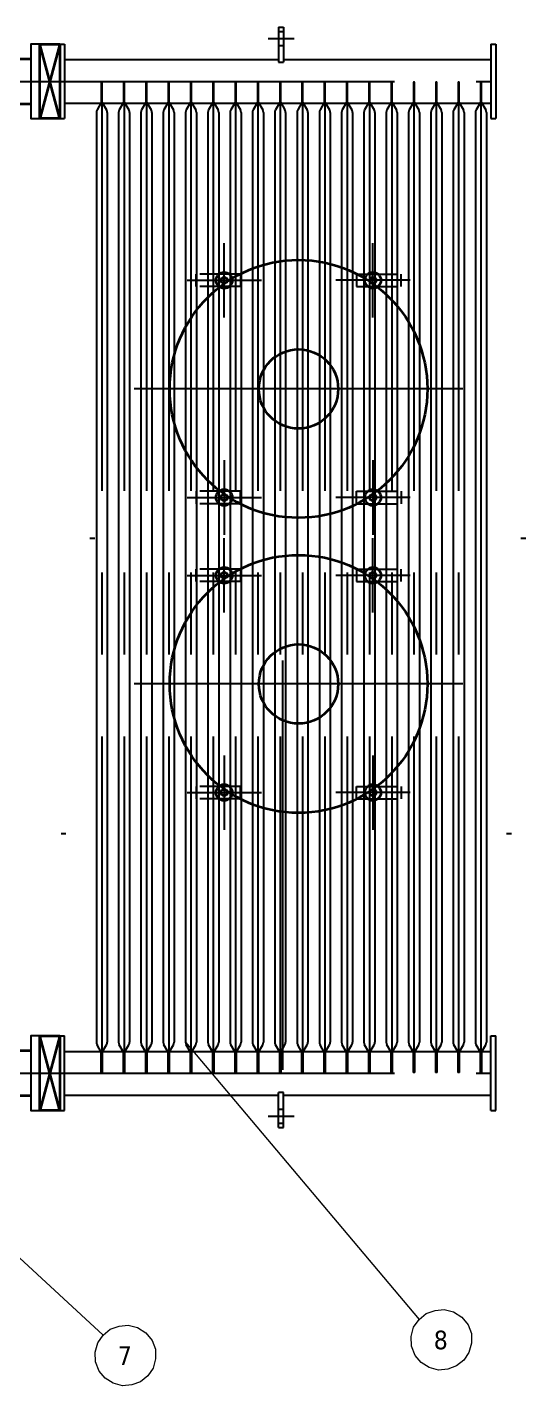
# Model space of a CAD drawing. Header units: millimetres. Extents: x 170753 to 421125, y -418833 to -179812.
# Drawn here: x 177810 to 178817, y -184280 to -181540 of the extents above; entities that cross this region are included whole.
import ezdxf

# ---------------------------------------------------------------- set-up
doc = ezdxf.new("R2010")
doc.units = ezdxf.units.MM
doc.header["$LTSCALE"] = 13
for name, pattern in [('CENTER', [50.8, 31.75, -6.35, 6.35, -6.35]), ('CENTERX2', [101.6, 63.5, -12.7, 12.7, -12.7]), ('DASHED', [0.75, 0.5, -0.25]), ('HIDDEN', [9.525, 6.35, -3.175])]:
    doc.linetypes.add(name, pattern=pattern)
doc.layers.get('0').update_dxf_attribs({"color": 1, "linetype": 'CENTER'})
for name, color, linetype, lineweight in [('05', 4, 'Continuous', 35), ('1-0.25', 4, 'Continuous', 35), ('铁心', 3, 'Continuous', 0)]:
    doc.layers.add(name, color=color, linetype=linetype, lineweight=lineweight)
doc.layers.add('1', color=4, linetype='Continuous')
doc.layers.add('4', color=2, linetype='HIDDEN')
doc.styles.add('Tahoma_txtstyle_37.59_0_0', font='tahoma.ttf')

# ---------------------------------------------------------------- blocks, each defined once
blk = doc.blocks.new('A$C392507CE')
at = {"layer": '05', "linetype": 'ByBlock'}
for p, q in [((0.5, 94.6), (-149.5, 54.6)), ((-149.5, 94.6), (0.5, 54.6))]:
    blk.add_line(p, q, dxfattribs=at)
blk.add_lwpolyline([(0.5, 94.6), (-149.5, 94.6), (-149.5, 54.6), (0.5, 54.6)], close=True, dxfattribs=at)
blk = doc.blocks.new('SDAGASDFE')
for p, q in [((19585.6, 2249.5), (19585.6, 2224.5)), ((19585.6, 2249.5), (19675.6, 2249.5)), ((19585.6, 2249.5), (19585.6, 2224.5)), ((19675.6, 2224.5), (19675.6, 2249.5)), ((19585.6, 2224.5), (19675.6, 2224.5))]:
    blk.add_line(p, q)

msp = doc.modelspace()

# ---------------------------------------------------------------- linework, layer by layer
at = {"layer": '05', "ltscale": 200}
for p, q in [((177818.08, -181604.54), (177726.08, -181604.54)), ((177726.08, -181694.54), (177818.08, -181694.54)), ((177818.08, -183604.54), (177726.08, -183604.54)), ((177726.08, -183694.54), (177818.08, -183694.54))]:
    msp.add_line(p, q, dxfattribs=at)
at = {"layer": '1', "ltscale": 5}
for p, q in [((178317.88, -181540.04), (178317.88, -181610.79)), ((178317.88, -181540.04), (178327.88, -181540.04)), ((178327.88, -181540.04), (178327.88, -181610.79)), ((177876.08, -181574.54), (177876.08, -181724.54)), ((177876.08, -181574.54), (177886.08, -181574.54)), ((177886.08, -181574.54), (177886.08, -181724.54)), ((178746.08, -181574.54), (178746.08, -181724.54)), ((178746.08, -181574.54), (178756.08, -181574.54)), ((178756.08, -181574.54), (178756.08, -181724.54)), ((177886.08, -181605.54), (178317.88, -181605.54)), ((178327.88, -181605.54), (178746.08, -181605.54)), ((178317.88, -181610.79), (178327.88, -181610.79)), ((177962.08, -181650.97), (177960.08, -181650.97)), ((177960.08, -181650.97), (177960.08, -181691.88)), ((177962.08, -181691.88), (177962.08, -181650.97)), ((178007.08, -181650.97), (178005.08, -181650.97)), ((178005.08, -181650.97), (178005.08, -181691.88)), ((178007.08, -181691.88), (178007.08, -181650.97)), ((178052.08, -181650.97), (178050.08, -181650.97)), ((178050.08, -181650.97), (178050.08, -181691.88)), ((178052.08, -181691.88), (178052.08, -181650.97)), ((178097.08, -181650.97), (178095.08, -181650.97)), ((178095.08, -181650.97), (178095.08, -181691.88)), ((178097.08, -181691.88), (178097.08, -181650.97)), ((178142.08, -181650.97), (178140.08, -181650.97)), ((178140.08, -181650.97), (178140.08, -181691.88)), ((178142.08, -181691.88), (178142.08, -181650.97)), ((178187.08, -181650.97), (178185.08, -181650.97)), ((178185.08, -181650.97), (178185.08, -181691.88)), ((178187.08, -181691.88), (178187.08, -181650.97)), ((178232.08, -181650.97), (178230.08, -181650.97)), ((178230.08, -181650.97), (178230.08, -181691.88)), ((178232.08, -181691.88), (178232.08, -181650.97)), ((178277.08, -181650.97), (178275.08, -181650.97)), ((178275.08, -181650.97), (178275.08, -181691.88)), ((178277.08, -181691.88), (178277.08, -181650.97)), ((178322.08, -181650.97), (178320.08, -181650.97)), ((178320.08, -181650.97), (178320.08, -181691.88)), ((178322.08, -181691.88), (178322.08, -181650.97)), ((178367.08, -181650.97), (178365.08, -181650.97)), ((178365.08, -181650.97), (178365.08, -181691.88)), ((178367.08, -181691.88), (178367.08, -181650.97)), ((178412.08, -181650.97), (178410.08, -181650.97)), ((178410.08, -181650.97), (178410.08, -181691.88)), ((178412.08, -181691.88), (178412.08, -181650.97)), ((178457.08, -181650.97), (178455.08, -181650.97)), ((178455.08, -181650.97), (178455.08, -181691.88)), ((178457.08, -181691.88), (178457.08, -181650.97)), ((178502.08, -181650.97), (178500.08, -181650.97)), ((178500.08, -181650.97), (178500.08, -181691.88)), ((178502.08, -181691.88), (178502.08, -181650.97)), ((178547.08, -181650.97), (178545.08, -181650.97)), ((178545.08, -181650.97), (178545.08, -181691.88)), ((178547.08, -181691.88), (178547.08, -181650.97)), ((178592.08, -181650.97), (178590.08, -181650.97)), ((178590.08, -181650.97), (178590.08, -181691.88)), ((178592.08, -181691.88), (178592.08, -181650.97)), ((178637.08, -181650.97), (178635.08, -181650.97)), ((178635.08, -181650.97), (178635.08, -181691.88)), ((178637.08, -181691.88), (178637.08, -181650.97)), ((178682.08, -181650.97), (178680.08, -181650.97)), ((178680.08, -181650.97), (178680.08, -181691.88)), ((178682.08, -181691.88), (178682.08, -181650.97)), ((178727.08, -181650.97), (178725.08, -181650.97)), ((178725.08, -181650.97), (178725.08, -181691.88)), ((178727.08, -181650.97), (178725.08, -181650.97)), ((178725.08, -181650.97), (178725.08, -181691.88)), ((178727.08, -181691.88), (178727.08, -181650.97)), ((178727.08, -181691.88), (178727.08, -181650.97)), ((177886.08, -181693.54), (178746.08, -181693.54)), ((177886.08, -181693.54), (177960.08, -181693.54)), ((177950.08, -181711.88), (177950.08, -183587.21)), ((177960.08, -181691.88), (177951.42, -181706.88)), ((177962.08, -181691.88), (177970.74, -181706.88)), ((177972.08, -181711.88), (177972.08, -183587.21)), ((177995.08, -181711.88), (177995.08, -183587.21)), ((178005.08, -181691.88), (177996.42, -181706.88)), ((178007.08, -181691.88), (178015.74, -181706.88)), ((178017.08, -181711.88), (178017.08, -183587.21)), ((178040.08, -181711.88), (178040.08, -183587.21)), ((178050.08, -181691.88), (178041.42, -181706.88)), ((178052.08, -181691.88), (178060.74, -181706.88)), ((178062.08, -181711.88), (178062.08, -183587.21)), ((178085.08, -181711.88), (178085.08, -183587.21)), ((178095.08, -181691.88), (178086.42, -181706.88)), ((178097.08, -181691.88), (178105.74, -181706.88)), ((178107.08, -181711.88), (178107.08, -183587.21)), ((178130.08, -181711.88), (178130.08, -183587.21)), ((178140.08, -181691.88), (178131.42, -181706.88)), ((178142.08, -181691.88), (178150.74, -181706.88)), ((178152.08, -181711.88), (178152.08, -183587.21)), ((178175.08, -181711.88), (178175.08, -183587.21)), ((178185.08, -181691.88), (178176.42, -181706.88)), ((178187.08, -181691.88), (178195.74, -181706.88)), ((178197.08, -181711.88), (178197.08, -183587.21)), ((178220.08, -181711.88), (178220.08, -183587.21)), ((178230.08, -181691.88), (178221.42, -181706.88)), ((178232.08, -181691.88), (178240.74, -181706.88)), ((178242.08, -181711.88), (178242.08, -183587.21)), ((178265.08, -181711.88), (178265.08, -183587.21)), ((178275.08, -181691.88), (178266.42, -181706.88)), ((178277.08, -181691.88), (178285.74, -181706.88)), ((178287.08, -181711.88), (178287.08, -183587.21)), ((178310.08, -181711.88), (178310.08, -183587.21)), ((178320.08, -181691.88), (178311.42, -181706.88)), ((178322.08, -181691.88), (178330.74, -181706.88)), ((178332.08, -181711.88), (178332.08, -183587.21)), ((178355.08, -181711.88), (178355.08, -183587.21)), ((178365.08, -181691.88), (178356.42, -181706.88)), ((178367.08, -181691.88), (178375.74, -181706.88)), ((178377.08, -181711.88), (178377.08, -183587.21)), ((178400.08, -181711.88), (178400.08, -183587.21)), ((178410.08, -181691.88), (178401.42, -181706.88)), ((178412.08, -181691.88), (178420.74, -181706.88)), ((178422.08, -181711.88), (178422.08, -183587.21)), ((178445.08, -181711.88), (178445.08, -183587.21)), ((178455.08, -181691.88), (178446.42, -181706.88)), ((178457.08, -181691.88), (178465.74, -181706.88)), ((178467.08, -181711.88), (178467.08, -183587.21)), ((178490.08, -181711.88), (178490.08, -183587.21)), ((178500.08, -181691.88), (178491.42, -181706.88)), ((178502.08, -181691.88), (178510.74, -181706.88)), ((178512.08, -181711.88), (178512.08, -183587.21)), ((178535.08, -181711.88), (178535.08, -183587.21)), ((178545.08, -181691.88), (178536.42, -181706.88)), ((178547.08, -181691.88), (178555.74, -181706.88)), ((178557.08, -181711.88), (178557.08, -183587.21)), ((178580.08, -181711.88), (178580.08, -183587.21)), ((178590.08, -181691.88), (178581.42, -181706.88)), ((178592.08, -181691.88), (178600.74, -181706.88)), ((178602.08, -181711.88), (178602.08, -183587.21)), ((178625.08, -181711.88), (178625.08, -183587.21)), ((178635.08, -181691.88), (178626.42, -181706.88)), ((178637.08, -181691.88), (178645.74, -181706.88)), ((178647.08, -181711.88), (178647.08, -183587.21)), ((178670.08, -181711.88), (178670.08, -183587.21)), ((178680.08, -181691.88), (178671.42, -181706.88)), ((178680.08, -181691.88), (178679.12, -181693.54)), ((178682.08, -181691.88), (178690.74, -181706.88)), ((178692.08, -181711.88), (178692.08, -183587.21)), ((178715.08, -181711.88), (178715.08, -183587.21)), ((178715.08, -181711.88), (178715.08, -183587.21)), ((178725.08, -181691.88), (178716.42, -181706.88)), ((178725.08, -181691.88), (178716.42, -181706.88)), ((178727.08, -181691.88), (178735.74, -181706.88)), ((178727.08, -181691.88), (178735.74, -181706.88)), ((178737.08, -181711.88), (178737.08, -183587.21)), ((178737.08, -181711.88), (178737.08, -183587.21)), ((177876.08, -181724.54), (177886.08, -181724.54)), ((178746.08, -181724.54), (178756.08, -181724.54)), ((177936.78, -182570.87), (177946.78, -182570.87)), ((178806.78, -182570.87), (178816.78, -182570.87)), ((177878.78, -183165.89), (177888.78, -183165.89)), ((178777.78, -183165.89), (178787.78, -183165.89)), ((177876.08, -183724.54), (177876.08, -183574.54)), ((177876.08, -183574.54), (177886.08, -183574.54)), ((177886.08, -183724.54), (177886.08, -183574.54)), ((178746.08, -183724.54), (178746.08, -183574.54)), ((178746.08, -183574.54), (178756.08, -183574.54)), ((178756.08, -183724.54), (178756.08, -183574.54)), ((177886.08, -183605.54), (177960.08, -183605.54)), ((177960.08, -183607.21), (177951.42, -183592.21)), ((177959.12, -183605.54), (178746.08, -183605.54)), ((177960.08, -183648.12), (177960.08, -183607.21)), ((177962.08, -183607.21), (177970.74, -183592.21)), ((177962.08, -183607.21), (177962.08, -183648.12)), ((178005.08, -183607.21), (177996.42, -183592.21)), ((178005.08, -183648.12), (178005.08, -183607.21)), ((178007.08, -183607.21), (178015.74, -183592.21)), ((178007.08, -183607.21), (178007.08, -183648.12)), ((178050.08, -183607.21), (178041.42, -183592.21)), ((178050.08, -183648.12), (178050.08, -183607.21)), ((178052.08, -183607.21), (178060.74, -183592.21)), ((178052.08, -183607.21), (178052.08, -183648.12)), ((178095.08, -183607.21), (178086.42, -183592.21)), ((178095.08, -183648.12), (178095.08, -183607.21)), ((178097.08, -183607.21), (178105.74, -183592.21)), ((178097.08, -183607.21), (178097.08, -183648.12)), ((178140.08, -183607.21), (178131.42, -183592.21)), ((178140.08, -183648.12), (178140.08, -183607.21)), ((178142.08, -183607.21), (178150.74, -183592.21)), ((178142.08, -183607.21), (178142.08, -183648.12)), ((178185.08, -183607.21), (178176.42, -183592.21)), ((178185.08, -183648.12), (178185.08, -183607.21)), ((178187.08, -183607.21), (178195.74, -183592.21)), ((178187.08, -183607.21), (178187.08, -183648.12)), ((178230.08, -183607.21), (178221.42, -183592.21)), ((178230.08, -183648.12), (178230.08, -183607.21)), ((178232.08, -183607.21), (178240.74, -183592.21)), ((178232.08, -183607.21), (178232.08, -183648.12)), ((178275.08, -183607.21), (178266.42, -183592.21)), ((178275.08, -183648.12), (178275.08, -183607.21)), ((178277.08, -183607.21), (178285.74, -183592.21)), ((178277.08, -183607.21), (178277.08, -183648.12)), ((178320.08, -183607.21), (178311.42, -183592.21)), ((178320.08, -183648.12), (178320.08, -183607.21)), ((178322.08, -183607.21), (178330.74, -183592.21)), ((178322.08, -183607.21), (178322.08, -183648.12)), ((178365.08, -183607.21), (178356.42, -183592.21)), ((178365.08, -183648.12), (178365.08, -183607.21)), ((178367.08, -183607.21), (178375.74, -183592.21)), ((178367.08, -183607.21), (178367.08, -183648.12)), ((178410.08, -183607.21), (178401.42, -183592.21)), ((178410.08, -183648.12), (178410.08, -183607.21)), ((178412.08, -183607.21), (178420.74, -183592.21)), ((178412.08, -183607.21), (178412.08, -183648.12)), ((178455.08, -183607.21), (178446.42, -183592.21)), ((178455.08, -183648.12), (178455.08, -183607.21)), ((178457.08, -183607.21), (178465.74, -183592.21)), ((178457.08, -183607.21), (178457.08, -183648.12)), ((178500.08, -183607.21), (178491.42, -183592.21)), ((178500.08, -183648.12), (178500.08, -183607.21)), ((178502.08, -183607.21), (178510.74, -183592.21)), ((178502.08, -183607.21), (178502.08, -183648.12)), ((178545.08, -183607.21), (178536.42, -183592.21)), ((178545.08, -183648.12), (178545.08, -183607.21)), ((178547.08, -183607.21), (178555.74, -183592.21)), ((178547.08, -183607.21), (178547.08, -183648.12)), ((178590.08, -183607.21), (178581.42, -183592.21)), ((178590.08, -183648.12), (178590.08, -183607.21)), ((178592.08, -183607.21), (178600.74, -183592.21)), ((178592.08, -183607.21), (178592.08, -183648.12)), ((178635.08, -183607.21), (178626.42, -183592.21)), ((178635.08, -183648.12), (178635.08, -183607.21)), ((178637.08, -183607.21), (178645.74, -183592.21)), ((178637.08, -183607.21), (178637.08, -183648.12)), ((178680.08, -183607.21), (178671.42, -183592.21)), ((178680.08, -183607.21), (178679.12, -183605.54)), ((178680.08, -183648.12), (178680.08, -183607.21)), ((178682.08, -183607.21), (178690.74, -183592.21)), ((178682.08, -183607.21), (178682.08, -183648.12)), ((178725.08, -183607.21), (178716.42, -183592.21)), ((178725.08, -183607.21), (178716.42, -183592.21)), ((178725.08, -183648.12), (178725.08, -183607.21)), ((178725.08, -183648.12), (178725.08, -183607.21)), ((178727.08, -183607.21), (178735.74, -183592.21)), ((178727.08, -183607.21), (178735.74, -183592.21)), ((178727.08, -183607.21), (178727.08, -183648.12)), ((178727.08, -183607.21), (178727.08, -183648.12)), ((177962.08, -183648.12), (177960.08, -183648.12)), ((178007.08, -183648.12), (178005.08, -183648.12)), ((178052.08, -183648.12), (178050.08, -183648.12)), ((178097.08, -183648.12), (178095.08, -183648.12)), ((178142.08, -183648.12), (178140.08, -183648.12)), ((178187.08, -183648.12), (178185.08, -183648.12)), ((178232.08, -183648.12), (178230.08, -183648.12)), ((178277.08, -183648.12), (178275.08, -183648.12)), ((178322.08, -183648.12), (178320.08, -183648.12)), ((178367.08, -183648.12), (178365.08, -183648.12)), ((178412.08, -183648.12), (178410.08, -183648.12)), ((178457.08, -183648.12), (178455.08, -183648.12)), ((178502.08, -183648.12), (178500.08, -183648.12)), ((178547.08, -183648.12), (178545.08, -183648.12)), ((178592.08, -183648.12), (178590.08, -183648.12)), ((178637.08, -183648.12), (178635.08, -183648.12)), ((178682.08, -183648.12), (178680.08, -183648.12)), ((178727.08, -183648.12), (178725.08, -183648.12)), ((178727.08, -183648.12), (178725.08, -183648.12)), ((178317.88, -183759.04), (178317.88, -183688.29)), ((178327.88, -183688.29), (178317.88, -183688.29)), ((178327.88, -183759.04), (178327.88, -183688.29)), ((177886.08, -183693.54), (178317.88, -183693.54)), ((178327.88, -183693.54), (178746.08, -183693.54)), ((177876.08, -183724.54), (177886.08, -183724.54)), ((178746.08, -183724.54), (178756.08, -183724.54)), ((178317.88, -183759.04), (178327.88, -183759.04))]:
    msp.add_line(p, q, dxfattribs=at)
at = {"layer": '1', "color": 4, "linetype": 'DASHED', "ltscale": 10}
for p, q in [((178317.88, -181549.04), (178327.88, -181549.04)), ((178317.88, -181577.04), (178327.88, -181577.04)), ((178317.88, -183722.04), (178327.88, -183722.04)), ((178317.88, -183750.04), (178327.88, -183750.04))]:
    msp.add_line(p, q, dxfattribs=at)
at = {"layer": '1', "color": 1, "linetype": 'CENTERX2', "lineweight": -3}
for p, q in [((178296.79, -181563.04), (178349.36, -181563.04)), ((177726.08, -181649.54), (178746.08, -181649.54)), ((177961.08, -181649.54), (177961.08, -183649.54)), ((178006.08, -181649.54), (178006.08, -183649.54)), ((178051.08, -181649.54), (178051.08, -183649.54)), ((178096.08, -181649.54), (178096.08, -183649.54)), ((178141.08, -181649.54), (178141.08, -183649.54)), ((178186.08, -181649.54), (178186.08, -183649.54)), ((178231.08, -181649.54), (178231.08, -183649.54)), ((178276.08, -181649.54), (178276.08, -183649.54)), ((178321.08, -181649.54), (178321.08, -183649.54)), ((178366.08, -181649.54), (178366.08, -183649.54)), ((178411.08, -181649.54), (178411.08, -183649.54)), ((178456.08, -181649.54), (178456.08, -183649.54)), ((178501.08, -181649.54), (178501.08, -183649.54)), ((178546.08, -181649.54), (178546.08, -183649.54)), ((178591.08, -181649.54), (178591.08, -183649.54)), ((178636.08, -181649.54), (178636.08, -183649.54)), ((178681.08, -181649.54), (178681.08, -183649.54)), ((178726.08, -181649.54), (178726.08, -183649.54)), ((178208.08, -182125.54), (178208.08, -181975.54)), ((178508.08, -182125.54), (178508.08, -181975.54)), ((178133.08, -182050.54), (178283.08, -182050.54)), ((178583.08, -182050.54), (178433.08, -182050.54)), ((178726.08, -182149.54), (178726.08, -183649.54)), ((178689.52, -182269.54), (178026.64, -182269.54)), ((178361.08, -182269.54), (178355.08, -182269.54)), ((178208.08, -182413.54), (178208.08, -182563.54)), ((178508.08, -182413.54), (178508.08, -182563.54)), ((178133.08, -182488.54), (178283.08, -182488.54)), ((178583.08, -182488.54), (178433.08, -182488.54)), ((178208.08, -182720.56), (178208.08, -182570.56)), ((178508.08, -182720.56), (178508.08, -182570.56)), ((178133.08, -182645.56), (178283.08, -182645.56)), ((178583.08, -182645.56), (178433.08, -182645.56)), ((178326.38, -183642.54), (178326.38, -182803.89)), ((178689.52, -182864.56), (178026.64, -182864.56)), ((178361.08, -182864.56), (178355.08, -182864.56)), ((178208.08, -183008.56), (178208.08, -183158.56)), ((178508.08, -183008.56), (178508.08, -183158.56)), ((178133.08, -183083.56), (178283.08, -183083.56)), ((178583.08, -183083.56), (178433.08, -183083.56)), ((177726.08, -183649.54), (178746.08, -183649.54)), ((178296.79, -183736.04), (178349.36, -183736.04))]:
    msp.add_line(p, q, dxfattribs=at)
at = {"layer": '1'}
for points in [[(177836.08, -181574.54), (177818.08, -181574.54), (177818.08, -181724.54), (177836.08, -181724.54)], [(177836.08, -183574.54), (177818.08, -183574.54), (177818.08, -183724.54), (177836.08, -183724.54)]]:
    msp.add_lwpolyline(points, close=True, dxfattribs=at)
at = {"layer": '1', "ltscale": 5}
for centre, start, end in [((177960.08, -181711.88), 150, 180), ((177962.08, -181711.88), 0, 30), ((178005.08, -181711.88), 150, 180), ((178007.08, -181711.88), 0, 30), ((178050.08, -181711.88), 150, 180), ((178052.08, -181711.88), 0, 30), ((178095.08, -181711.88), 150, 180), ((178097.08, -181711.88), 0, 30), ((178140.08, -181711.88), 150, 180), ((178142.08, -181711.88), 0, 30), ((178185.08, -181711.88), 150, 180), ((178187.08, -181711.88), 0, 30), ((178230.08, -181711.88), 150, 180), ((178232.08, -181711.88), 0, 30), ((178275.08, -181711.88), 150, 180), ((178277.08, -181711.88), 0, 30), ((178320.08, -181711.88), 150, 180), ((178322.08, -181711.88), 0, 30), ((178365.08, -181711.88), 150, 180), ((178367.08, -181711.88), 0, 30), ((178410.08, -181711.88), 150, 180), ((178412.08, -181711.88), 0, 30), ((178455.08, -181711.88), 150, 180), ((178457.08, -181711.88), 0, 30), ((178500.08, -181711.88), 150, 180), ((178502.08, -181711.88), 0, 30), ((178545.08, -181711.88), 150, 180), ((178547.08, -181711.88), 0, 30), ((178590.08, -181711.88), 150, 180), ((178592.08, -181711.88), 0, 30), ((178635.08, -181711.88), 150, 180), ((178637.08, -181711.88), 0, 30), ((178680.08, -181711.88), 150, 180), ((178682.08, -181711.88), 0, 30), ((178725.08, -181711.88), 150, 180), ((178725.08, -181711.88), 150, 180), ((178727.08, -181711.88), 0, 30), ((178727.08, -181711.88), 0, 30), ((177960.08, -183587.21), 180, 210), ((177962.08, -183587.21), 330, 0), ((178005.08, -183587.21), 180, 210), ((178007.08, -183587.21), 330, 0), ((178050.08, -183587.21), 180, 210), ((178052.08, -183587.21), 330, 0), ((178095.08, -183587.21), 180, 210), ((178097.08, -183587.21), 330, 0), ((178140.08, -183587.21), 180, 210), ((178142.08, -183587.21), 330, 0), ((178185.08, -183587.21), 180, 210), ((178187.08, -183587.21), 330, 0), ((178230.08, -183587.21), 180, 210), ((178232.08, -183587.21), 330, 0), ((178275.08, -183587.21), 180, 210), ((178277.08, -183587.21), 330, 0), ((178320.08, -183587.21), 180, 210), ((178322.08, -183587.21), 330, 0), ((178365.08, -183587.21), 180, 210), ((178367.08, -183587.21), 330, 0), ((178410.08, -183587.21), 180, 210), ((178412.08, -183587.21), 330, 0), ((178455.08, -183587.21), 180, 210), ((178457.08, -183587.21), 330, 0), ((178500.08, -183587.21), 180, 210), ((178502.08, -183587.21), 330, 0), ((178545.08, -183587.21), 180, 210), ((178547.08, -183587.21), 330, 0), ((178590.08, -183587.21), 180, 210), ((178592.08, -183587.21), 330, 0), ((178635.08, -183587.21), 180, 210), ((178637.08, -183587.21), 330, 0), ((178680.08, -183587.21), 180, 210), ((178682.08, -183587.21), 330, 0), ((178725.08, -183587.21), 180, 210), ((178725.08, -183587.21), 180, 210), ((178727.08, -183587.21), 330, 0), ((178727.08, -183587.21), 330, 0)]:
    msp.add_arc(centre, 10, start, end, dxfattribs=at)
at = {"layer": '1-0.25'}
for centre, radius in [((178358.08, -182269.54), 260), ((178208.08, -182050.54), 16.22), ((178208.08, -182050.54), 6.35), ((178508.08, -182050.54), 16.22), ((178508.08, -182050.54), 6.35), ((178358.08, -182269.54), 80), ((178208.08, -182488.54), 16.22), ((178208.08, -182488.54), 6.35), ((178508.08, -182488.54), 16.22), ((178508.08, -182488.54), 6.35), ((178358.08, -182864.56), 260), ((178208.08, -182645.56), 16.22), ((178208.08, -182645.56), 6.35), ((178508.08, -182645.56), 16.22), ((178508.08, -182645.56), 6.35), ((178358.08, -182864.56), 80), ((178208.08, -183083.56), 16.22), ((178208.08, -183083.56), 6.35), ((178508.08, -183083.56), 16.22), ((178508.08, -183083.56), 6.35)]:
    msp.add_circle(centre, radius, dxfattribs=at)
at = {"layer": '铁心'}
for points in [[(178130.08, -183587.21), (178601.47, -184146.41), (178601.47, -184146.41)], [(177483.38, -183734.77), (177963.9, -184178.08), (177963.9, -184178.08)]]:
    msp.add_lwpolyline(points, dxfattribs=at)
for points in [[(178593.12, -184218.7), (178586.05, -184199.83), (178585.3, -184180.44), (178590.37, -184161.52), (178601.47, -184146.41), (178615.72, -184134.36), (178633.55, -184127.89), (178651.92, -184125.98), (178670.85, -184131.05), (178687.52, -184141.25), (178700.07, -184156.95), (178706.8, -184174.63), (178707.14, -184193.91), (178702.07, -184212.83), (178691.38, -184228.05), (178676.72, -184239.99), (178659.3, -184246.57), (178640.52, -184248.37), (178621.59, -184243.3), (178605.33, -184233.21)], [(177955.56, -184250.37), (177948.49, -184231.5), (177947.73, -184212.11), (177952.8, -184193.18), (177963.9, -184178.08), (177978.16, -184166.02), (177995.98, -184159.56), (178014.36, -184157.64), (178033.28, -184162.72), (178049.95, -184172.91), (178062.5, -184188.62), (178069.23, -184206.3), (178069.57, -184225.58), (178064.5, -184244.5), (178053.81, -184259.72), (178039.15, -184271.66), (178021.73, -184278.24), (178002.95, -184280.04), (177984.02, -184274.97), (177967.76, -184264.88)]]:
    msp.add_lwpolyline(points, close=True, dxfattribs=at)

# ---------------------------------------------------------------- block references
at = {"layer": '1', "xscale": -1, "rotation": 270}
for p in [(177781.49, -181575.04), (177781.49, -183575.04)]:
    msp.add_blockref('A$C392507CE', p, dxfattribs=at)
at = {"layer": '4', "xscale": -1}
for p in [(197826.9, -184287.64), (197826.9, -184882.66)]:
    msp.add_blockref('SDAGASDFE', p, dxfattribs=at)
at = {"layer": '4', "extrusion": (0, 0, -1), "xscale": -1, "zscale": -1}
for p in [(-158889.26, -184287.64), (-158889.26, -184882.66)]:
    msp.add_blockref('SDAGASDFE', p, dxfattribs=at)
at = {"layer": '4', "extrusion": (0, 0, -1), "xscale": -1, "zscale": -1, "rotation": 180}
for p in [(-197826.9, -180251.59), (-197826.9, -180846.6)]:
    msp.add_blockref('SDAGASDFE', p, dxfattribs=at)
at = {"layer": '4', "xscale": -1, "rotation": 180}
for p in [(158889.26, -180251.59), (158889.26, -180846.6)]:
    msp.add_blockref('SDAGASDFE', p, dxfattribs=at)

# ---------------------------------------------------------------- texts
at = {"layer": '铁心', "style": 'Tahoma_txtstyle_37.59_0_0'}
for s, p in [('8', (178631.03, -184206.36)), ('7', (177993.46, -184238.02))]:
    msp.add_text(s, height=37.59, dxfattribs=at).set_placement(p)

doc.saveas('drawing.dxf')
